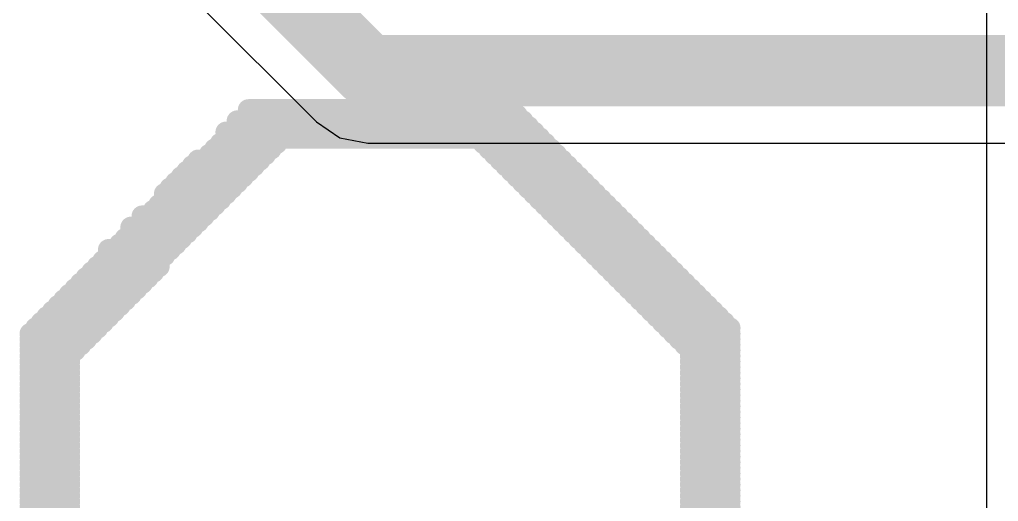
# Model space of a CAD drawing. Header units: inches. Extents: x -0.2 to 15.8, y 0 to 3.5.
# Drawn here: x 0.7622 to 0.8995, y 0.4615 to 0.5292 of the extents above; entities that cross this region are included whole.
import ezdxf

# ---------------------------------------------------------------- set-up
doc = ezdxf.new("R2010")
doc.units = ezdxf.units.IN
doc.header["$MEASUREMENT"] = 0
for name, color, linetype in [('Bottom Overlay', 54, 'Continuous'), ('Signal_2', 76, 'Continuous'), ('Top Layer', 1, 'Continuous')]:
    doc.layers.add(name, color=color, linetype=linetype)

msp = doc.modelspace()

# ---------------------------------------------------------------- linework, layer by layer
at = {"layer": 'Bottom Overlay', "const_width": 0.003}
for points in [[(0.79427, 0.51649), (0.83117, 0.51649)], [(0.7927, 0.51492), (0.79584, 0.51492)], [(0.79427, 0.5157), (0.83195, 0.5157)], [(0.8296, 0.51492), (0.83274, 0.51492)], [(0.7927, 0.51413), (0.79506, 0.51413)], [(0.83038, 0.51413), (0.83352, 0.51413)], [(0.79113, 0.51335), (0.79427, 0.51335)], [(0.79113, 0.51256), (0.79349, 0.51256)], [(0.79663, 0.51256), (0.8296, 0.51256)], [(0.79741, 0.51335), (0.82881, 0.51335)], [(0.83117, 0.51335), (0.83431, 0.51335)], [(0.83195, 0.51256), (0.83509, 0.51256)], [(0.78956, 0.51099), (0.79192, 0.51099)], [(0.79035, 0.51178), (0.7927, 0.51178)], [(0.79506, 0.51099), (0.79741, 0.51099)], [(0.79584, 0.51178), (0.7982, 0.51178)], [(0.82724, 0.51178), (0.83038, 0.51178)], [(0.82803, 0.51099), (0.83117, 0.51099)], [(0.83274, 0.51178), (0.83588, 0.51178)], [(0.83352, 0.51099), (0.83666, 0.51099)], [(0.78721, 0.50942), (0.79035, 0.50942)], [(0.78878, 0.51021), (0.79113, 0.51021)], [(0.79349, 0.50942), (0.79584, 0.50942)], [(0.79427, 0.51021), (0.79663, 0.51021)], [(0.82881, 0.51021), (0.83195, 0.51021)], [(0.8296, 0.50942), (0.83274, 0.50942)], [(0.83431, 0.51021), (0.83745, 0.51021)], [(0.83509, 0.50942), (0.83823, 0.50942)], [(0.78642, 0.50864), (0.78956, 0.50864)], [(0.7927, 0.50864), (0.79506, 0.50864)], [(0.83038, 0.50864), (0.83352, 0.50864)], [(0.83588, 0.50864), (0.83902, 0.50864)], [(0.78485, 0.50707), (0.78799, 0.50707)], [(0.78564, 0.50785), (0.78878, 0.50785)], [(0.79113, 0.50707), (0.79349, 0.50707)], [(0.79192, 0.50785), (0.79427, 0.50785)], [(0.83117, 0.50785), (0.83431, 0.50785)], [(0.83195, 0.50707), (0.83509, 0.50707)], [(0.83666, 0.50785), (0.8398, 0.50785)], [(0.83745, 0.50707), (0.84059, 0.50707)], [(0.78328, 0.5055), (0.78642, 0.5055)], [(0.78407, 0.50628), (0.78721, 0.50628)], [(0.78956, 0.5055), (0.79192, 0.5055)], [(0.79035, 0.50628), (0.7927, 0.50628)], [(0.83274, 0.50628), (0.83588, 0.50628)], [(0.83352, 0.5055), (0.83588, 0.5055)], [(0.83823, 0.50628), (0.84137, 0.50628)], [(0.83902, 0.5055), (0.84216, 0.5055)], [(0.7825, 0.50471), (0.78564, 0.50471)], [(0.7825, 0.50392), (0.78485, 0.50392)], [(0.78799, 0.50392), (0.79035, 0.50392)], [(0.78878, 0.50471), (0.79113, 0.50471)], [(0.83431, 0.50471), (0.83745, 0.50471)], [(0.83509, 0.50392), (0.83745, 0.50392)], [(0.8398, 0.50471), (0.84294, 0.50471)], [(0.84059, 0.50392), (0.84373, 0.50392)], [(0.78171, 0.50314), (0.78407, 0.50314)], [(0.78721, 0.50314), (0.78956, 0.50314)], [(0.83588, 0.50314), (0.83823, 0.50314)], [(0.84137, 0.50314), (0.84451, 0.50314)], [(0.77936, 0.50157), (0.7825, 0.50157)], [(0.78093, 0.50235), (0.78328, 0.50235)], [(0.78564, 0.50157), (0.78799, 0.50157)], [(0.78642, 0.50235), (0.78878, 0.50235)], [(0.83666, 0.50235), (0.83902, 0.50235)], [(0.83745, 0.50157), (0.8398, 0.50157)], [(0.84216, 0.50235), (0.8453, 0.50235)], [(0.84294, 0.50157), (0.84608, 0.50157)], [(0.77779, 0.5), (0.78093, 0.5)], [(0.77936, 0.50078), (0.78171, 0.50078)], [(0.78407, 0.5), (0.78642, 0.5)], [(0.78485, 0.50078), (0.78721, 0.50078)], [(0.83823, 0.50078), (0.84059, 0.50078)], [(0.83902, 0.5), (0.84137, 0.5)], [(0.84373, 0.50078), (0.84687, 0.50078)], [(0.84451, 0.5), (0.84765, 0.5)], [(0.777, 0.49843), (0.77936, 0.49843)], [(0.77779, 0.49921), (0.78014, 0.49921)], [(0.7825, 0.49843), (0.78485, 0.49843)], [(0.78328, 0.49921), (0.78564, 0.49921)], [(0.8398, 0.49921), (0.84216, 0.49921)], [(0.84059, 0.49843), (0.84294, 0.49843)], [(0.8453, 0.49921), (0.84844, 0.49921)], [(0.84608, 0.49843), (0.84922, 0.49843)], [(0.77622, 0.49764), (0.77857, 0.49764)], [(0.78171, 0.49764), (0.78407, 0.49764)], [(0.84137, 0.49764), (0.84373, 0.49764)], [(0.84687, 0.49764), (0.85001, 0.49764)], [(0.77465, 0.49686), (0.77779, 0.49686)], [(0.77465, 0.49607), (0.777, 0.49607)], [(0.78014, 0.49607), (0.7825, 0.49607)], [(0.78093, 0.49686), (0.78328, 0.49686)], [(0.84216, 0.49686), (0.84451, 0.49686)], [(0.84294, 0.49607), (0.8453, 0.49607)], [(0.84765, 0.49686), (0.85079, 0.49686)], [(0.84844, 0.49607), (0.85158, 0.49607)], [(0.77308, 0.4945), (0.77543, 0.4945)], [(0.77386, 0.49529), (0.77622, 0.49529)], [(0.77857, 0.4945), (0.78171, 0.4945)], [(0.77936, 0.49529), (0.78171, 0.49529)], [(0.84373, 0.49529), (0.84608, 0.49529)], [(0.84451, 0.4945), (0.84687, 0.4945)], [(0.84922, 0.49529), (0.85236, 0.49529)], [(0.85001, 0.4945), (0.85315, 0.4945)], [(0.77151, 0.49293), (0.77386, 0.49293)], [(0.77229, 0.49372), (0.77465, 0.49372)], [(0.777, 0.49293), (0.78014, 0.49293)], [(0.77779, 0.49372), (0.78093, 0.49372)], [(0.8453, 0.49372), (0.84765, 0.49372)], [(0.84608, 0.49293), (0.84844, 0.49293)], [(0.85079, 0.49372), (0.85393, 0.49372)], [(0.85158, 0.49293), (0.85472, 0.49293)], [(0.77072, 0.49215), (0.77308, 0.49215)], [(0.77622, 0.49215), (0.77936, 0.49215)], [(0.84687, 0.49215), (0.84922, 0.49215)], [(0.85236, 0.49215), (0.8555, 0.49215)], [(0.76915, 0.49058), (0.77151, 0.49058)], [(0.76994, 0.49136), (0.77229, 0.49136)], [(0.77465, 0.49058), (0.77779, 0.49058)], [(0.77543, 0.49136), (0.77857, 0.49136)], [(0.84765, 0.49136), (0.85001, 0.49136)], [(0.84844, 0.49058), (0.85079, 0.49058)], [(0.85315, 0.49136), (0.85629, 0.49136)], [(0.85393, 0.49058), (0.85708, 0.49058)], [(0.76758, 0.48901), (0.76994, 0.48901)], [(0.76836, 0.48979), (0.77072, 0.48979)], [(0.77308, 0.48901), (0.77622, 0.48901)], [(0.77386, 0.48979), (0.777, 0.48979)], [(0.84922, 0.48979), (0.85158, 0.48979)], [(0.85001, 0.48901), (0.85236, 0.48901)], [(0.85472, 0.48979), (0.85786, 0.48979)], [(0.8555, 0.48901), (0.85865, 0.48901)], [(0.76601, 0.48744), (0.76836, 0.48744)], [(0.76679, 0.48822), (0.76915, 0.48822)], [(0.77151, 0.48744), (0.77465, 0.48744)], [(0.77229, 0.48822), (0.77543, 0.48822)], [(0.85079, 0.48822), (0.85315, 0.48822)], [(0.85158, 0.48744), (0.85393, 0.48744)], [(0.85629, 0.48822), (0.85943, 0.48822)], [(0.85708, 0.48744), (0.86022, 0.48744)], [(0.76522, 0.48665), (0.76758, 0.48665)], [(0.77072, 0.48665), (0.77386, 0.48665)], [(0.85236, 0.48665), (0.85472, 0.48665)], [(0.85786, 0.48665), (0.861, 0.48665)], [(0.76365, 0.48508), (0.76601, 0.48508)], [(0.76444, 0.48587), (0.76679, 0.48587)], [(0.76915, 0.48508), (0.77229, 0.48508)], [(0.76994, 0.48587), (0.77308, 0.48587)], [(0.85315, 0.48587), (0.8555, 0.48587)], [(0.85393, 0.48508), (0.85629, 0.48508)], [(0.85865, 0.48587), (0.86179, 0.48587)], [(0.85943, 0.48508), (0.86179, 0.48508)], [(0.76365, 0.4843), (0.76601, 0.4843)], [(0.76365, 0.48351), (0.76601, 0.48351)], [(0.76758, 0.48351), (0.77072, 0.48351)], [(0.76836, 0.4843), (0.77151, 0.4843)], [(0.85472, 0.4843), (0.85708, 0.4843)], [(0.8555, 0.48351), (0.85786, 0.48351)], [(0.86022, 0.4843), (0.86179, 0.4843)], [(0.86022, 0.48351), (0.86179, 0.48351)], [(0.76365, 0.48273), (0.76601, 0.48273)], [(0.76365, 0.48194), (0.76601, 0.48194)], [(0.76758, 0.48273), (0.76994, 0.48273)], [(0.76758, 0.48194), (0.76915, 0.48194)], [(0.85629, 0.48273), (0.85865, 0.48273)], [(0.85629, 0.48194), (0.85865, 0.48194)], [(0.86022, 0.48273), (0.86179, 0.48273)], [(0.86022, 0.48194), (0.86179, 0.48194)], [(0.76365, 0.48116), (0.76601, 0.48116)], [(0.76758, 0.48116), (0.76915, 0.48116)], [(0.85629, 0.48116), (0.85865, 0.48116)], [(0.86022, 0.48116), (0.86179, 0.48116)], [(0.76365, 0.48037), (0.76601, 0.48037)], [(0.76365, 0.47959), (0.76601, 0.47959)], [(0.76758, 0.48037), (0.76915, 0.48037)], [(0.76758, 0.47959), (0.76915, 0.47959)], [(0.85629, 0.48037), (0.85865, 0.48037)], [(0.85629, 0.47959), (0.85865, 0.47959)], [(0.86022, 0.48037), (0.86179, 0.48037)], [(0.86022, 0.47959), (0.86179, 0.47959)], [(0.76365, 0.4788), (0.76601, 0.4788)], [(0.76365, 0.47802), (0.76601, 0.47802)], [(0.76758, 0.4788), (0.76915, 0.4788)], [(0.76758, 0.47802), (0.76915, 0.47802)], [(0.85629, 0.4788), (0.85865, 0.4788)], [(0.85629, 0.47802), (0.85865, 0.47802)], [(0.86022, 0.4788), (0.86179, 0.4788)], [(0.86022, 0.47802), (0.86179, 0.47802)], [(0.76365, 0.47723), (0.76601, 0.47723)], [(0.76365, 0.47645), (0.76601, 0.47645)], [(0.76758, 0.47723), (0.76915, 0.47723)], [(0.76758, 0.47645), (0.76915, 0.47645)], [(0.85629, 0.47723), (0.85865, 0.47723)], [(0.85629, 0.47645), (0.85865, 0.47645)], [(0.86022, 0.47723), (0.86179, 0.47723)], [(0.86022, 0.47645), (0.86179, 0.47645)], [(0.76365, 0.47566), (0.76601, 0.47566)], [(0.76758, 0.47566), (0.76915, 0.47566)], [(0.85629, 0.47566), (0.85865, 0.47566)], [(0.86022, 0.47566), (0.86179, 0.47566)], [(0.76365, 0.47488), (0.76601, 0.47488)], [(0.76365, 0.47409), (0.76601, 0.47409)], [(0.76758, 0.47488), (0.76915, 0.47488)], [(0.76758, 0.47409), (0.76915, 0.47409)], [(0.85629, 0.47488), (0.85865, 0.47488)], [(0.85629, 0.47409), (0.85865, 0.47409)], [(0.86022, 0.47488), (0.86179, 0.47488)], [(0.86022, 0.47409), (0.86179, 0.47409)], [(0.76365, 0.47331), (0.76601, 0.47331)], [(0.76365, 0.47252), (0.76601, 0.47252)], [(0.76758, 0.47331), (0.76915, 0.47331)], [(0.76758, 0.47252), (0.76915, 0.47252)], [(0.85629, 0.47331), (0.85865, 0.47331)], [(0.85629, 0.47252), (0.85865, 0.47252)], [(0.86022, 0.47331), (0.86179, 0.47331)], [(0.86022, 0.47252), (0.86179, 0.47252)], [(0.76365, 0.47174), (0.76601, 0.47174)], [(0.76365, 0.47095), (0.76601, 0.47095)], [(0.76758, 0.47174), (0.76915, 0.47174)], [(0.76758, 0.47095), (0.76915, 0.47095)], [(0.85629, 0.47174), (0.85865, 0.47174)], [(0.85629, 0.47095), (0.85865, 0.47095)], [(0.86022, 0.47174), (0.86179, 0.47174)], [(0.86022, 0.47095), (0.86179, 0.47095)], [(0.76365, 0.47017), (0.76601, 0.47017)], [(0.76758, 0.47017), (0.76915, 0.47017)], [(0.85629, 0.47017), (0.85865, 0.47017)], [(0.86022, 0.47017), (0.86179, 0.47017)], [(0.76365, 0.46938), (0.76601, 0.46938)], [(0.76365, 0.4686), (0.76601, 0.4686)], [(0.76758, 0.46938), (0.76915, 0.46938)], [(0.76758, 0.4686), (0.76915, 0.4686)], [(0.85629, 0.46938), (0.85865, 0.46938)], [(0.85629, 0.4686), (0.85865, 0.4686)], [(0.86022, 0.46938), (0.86179, 0.46938)], [(0.86022, 0.4686), (0.86179, 0.4686)], [(0.76365, 0.46781), (0.76601, 0.46781)], [(0.76365, 0.46703), (0.76601, 0.46703)], [(0.76758, 0.46781), (0.76915, 0.46781)], [(0.76758, 0.46703), (0.76915, 0.46703)], [(0.85629, 0.46781), (0.85865, 0.46781)], [(0.85629, 0.46703), (0.85865, 0.46703)], [(0.86022, 0.46781), (0.86179, 0.46781)], [(0.86022, 0.46703), (0.86179, 0.46703)], [(0.76365, 0.46624), (0.76601, 0.46624)], [(0.76365, 0.46546), (0.76522, 0.46546)], [(0.76758, 0.46624), (0.76915, 0.46624)], [(0.76758, 0.46546), (0.76915, 0.46546)], [(0.85629, 0.46624), (0.85865, 0.46624)], [(0.85629, 0.46546), (0.85865, 0.46546)], [(0.86022, 0.46624), (0.86179, 0.46624)], [(0.86022, 0.46546), (0.86179, 0.46546)], [(0.76365, 0.46467), (0.76522, 0.46467)], [(0.76758, 0.46467), (0.76915, 0.46467)], [(0.85629, 0.46467), (0.85865, 0.46467)], [(0.86022, 0.46467), (0.86179, 0.46467)], [(0.76365, 0.46389), (0.76522, 0.46389)], [(0.76365, 0.4631), (0.76522, 0.4631)], [(0.76758, 0.46389), (0.76915, 0.46389)], [(0.76758, 0.4631), (0.76915, 0.4631)], [(0.85629, 0.46389), (0.85865, 0.46389)], [(0.85629, 0.4631), (0.85865, 0.4631)], [(0.86022, 0.46389), (0.86179, 0.46389)], [(0.86022, 0.4631), (0.86179, 0.4631)], [(0.76365, 0.46232), (0.76522, 0.46232)], [(0.76365, 0.46153), (0.76522, 0.46153)], [(0.76758, 0.46232), (0.76915, 0.46232)], [(0.76758, 0.46153), (0.76915, 0.46153)], [(0.85629, 0.46232), (0.85865, 0.46232)], [(0.85629, 0.46153), (0.85865, 0.46153)], [(0.86022, 0.46232), (0.86179, 0.46232)], [(0.86022, 0.46153), (0.86179, 0.46153)], [(0.76365, 0.46075), (0.76522, 0.46075)], [(0.76758, 0.46075), (0.76915, 0.46075)], [(0.85629, 0.46075), (0.85865, 0.46075)], [(0.86022, 0.46075), (0.86179, 0.46075)]]:
    msp.add_lwpolyline(points, dxfattribs=at)
at = {"layer": 'Bottom Overlay', "const_width": 0.0015}
for points in [[(0.79352, 0.51649, 1), (0.79502, 0.51649, 1)], [(0.83042, 0.51649, 1), (0.83192, 0.51649, 1)], [(0.79195, 0.51492, 1), (0.79345, 0.51492, 1)], [(0.79352, 0.5157, 1), (0.79502, 0.5157, 1)], [(0.79509, 0.51492, 1), (0.79659, 0.51492, 1)], [(0.82885, 0.51492, 1), (0.83035, 0.51492, 1)], [(0.8312, 0.5157, 1), (0.8327, 0.5157, 1)], [(0.83199, 0.51492, 1), (0.83349, 0.51492, 1)], [(0.79195, 0.51413, 1), (0.79345, 0.51413, 1)], [(0.79431, 0.51413, 1), (0.79581, 0.51413, 1)], [(0.82963, 0.51413, 1), (0.83113, 0.51413, 1)], [(0.83277, 0.51413, 1), (0.83427, 0.51413, 1)], [(0.79038, 0.51335, 1), (0.79188, 0.51335, 1)], [(0.79038, 0.51256, 1), (0.79188, 0.51256, 1)], [(0.79274, 0.51256, 1), (0.79424, 0.51256, 1)], [(0.79352, 0.51335, 1), (0.79502, 0.51335, 1)], [(0.79588, 0.51256, 1), (0.79738, 0.51256, 1)], [(0.79666, 0.51335, 1), (0.79816, 0.51335, 1)], [(0.82806, 0.51335, 1), (0.82956, 0.51335, 1)], [(0.82885, 0.51256, 1), (0.83035, 0.51256, 1)], [(0.83042, 0.51335, 1), (0.83192, 0.51335, 1)], [(0.8312, 0.51256, 1), (0.8327, 0.51256, 1)], [(0.83356, 0.51335, 1), (0.83506, 0.51335, 1)], [(0.83434, 0.51256, 1), (0.83584, 0.51256, 1)], [(0.78881, 0.51099, 1), (0.79031, 0.51099, 1)], [(0.7896, 0.51178, 1), (0.7911, 0.51178, 1)], [(0.79117, 0.51099, 1), (0.79267, 0.51099, 1)], [(0.79195, 0.51178, 1), (0.79345, 0.51178, 1)], [(0.79431, 0.51099, 1), (0.79581, 0.51099, 1)], [(0.79509, 0.51178, 1), (0.79659, 0.51178, 1)], [(0.79666, 0.51099, 1), (0.79816, 0.51099, 1)], [(0.79745, 0.51178, 1), (0.79895, 0.51178, 1)], [(0.82649, 0.51178, 1), (0.82799, 0.51178, 1)], [(0.82728, 0.51099, 1), (0.82878, 0.51099, 1)], [(0.82963, 0.51178, 1), (0.83113, 0.51178, 1)], [(0.83042, 0.51099, 1), (0.83192, 0.51099, 1)], [(0.83199, 0.51178, 1), (0.83349, 0.51178, 1)], [(0.83277, 0.51099, 1), (0.83427, 0.51099, 1)], [(0.83513, 0.51178, 1), (0.83663, 0.51178, 1)], [(0.83591, 0.51099, 1), (0.83741, 0.51099, 1)], [(0.78646, 0.50942, 1), (0.78796, 0.50942, 1)], [(0.78803, 0.51021, 1), (0.78953, 0.51021, 1)], [(0.7896, 0.50942, 1), (0.7911, 0.50942, 1)], [(0.79038, 0.51021, 1), (0.79188, 0.51021, 1)], [(0.79274, 0.50942, 1), (0.79424, 0.50942, 1)], [(0.79352, 0.51021, 1), (0.79502, 0.51021, 1)], [(0.79509, 0.50942, 1), (0.79659, 0.50942, 1)], [(0.79588, 0.51021, 1), (0.79738, 0.51021, 1)], [(0.82806, 0.51021, 1), (0.82956, 0.51021, 1)], [(0.82885, 0.50942, 1), (0.83035, 0.50942, 1)], [(0.8312, 0.51021, 1), (0.8327, 0.51021, 1)], [(0.83199, 0.50942, 1), (0.83349, 0.50942, 1)], [(0.83356, 0.51021, 1), (0.83506, 0.51021, 1)], [(0.83434, 0.50942, 1), (0.83584, 0.50942, 1)], [(0.8367, 0.51021, 1), (0.8382, 0.51021, 1)], [(0.83748, 0.50942, 1), (0.83898, 0.50942, 1)], [(0.78567, 0.50864, 1), (0.78717, 0.50864, 1)], [(0.78881, 0.50864, 1), (0.79031, 0.50864, 1)], [(0.79195, 0.50864, 1), (0.79345, 0.50864, 1)], [(0.79431, 0.50864, 1), (0.79581, 0.50864, 1)], [(0.82963, 0.50864, 1), (0.83113, 0.50864, 1)], [(0.83277, 0.50864, 1), (0.83427, 0.50864, 1)], [(0.83513, 0.50864, 1), (0.83663, 0.50864, 1)], [(0.83827, 0.50864, 1), (0.83977, 0.50864, 1)], [(0.7841, 0.50707, 1), (0.7856, 0.50707, 1)], [(0.78489, 0.50785, 1), (0.78639, 0.50785, 1)], [(0.78724, 0.50707, 1), (0.78874, 0.50707, 1)], [(0.78803, 0.50785, 1), (0.78953, 0.50785, 1)], [(0.79038, 0.50707, 1), (0.79188, 0.50707, 1)], [(0.79117, 0.50785, 1), (0.79267, 0.50785, 1)], [(0.79274, 0.50707, 1), (0.79424, 0.50707, 1)], [(0.79352, 0.50785, 1), (0.79502, 0.50785, 1)], [(0.83042, 0.50785, 1), (0.83192, 0.50785, 1)], [(0.8312, 0.50707, 1), (0.8327, 0.50707, 1)], [(0.83356, 0.50785, 1), (0.83506, 0.50785, 1)], [(0.83434, 0.50707, 1), (0.83584, 0.50707, 1)], [(0.83591, 0.50785, 1), (0.83741, 0.50785, 1)], [(0.8367, 0.50707, 1), (0.8382, 0.50707, 1)], [(0.83905, 0.50785, 1), (0.84055, 0.50785, 1)], [(0.83984, 0.50707, 1), (0.84134, 0.50707, 1)], [(0.78253, 0.5055, 1), (0.78403, 0.5055, 1)], [(0.78332, 0.50628, 1), (0.78482, 0.50628, 1)], [(0.78567, 0.5055, 1), (0.78717, 0.5055, 1)], [(0.78646, 0.50628, 1), (0.78796, 0.50628, 1)], [(0.78881, 0.5055, 1), (0.79031, 0.5055, 1)], [(0.7896, 0.50628, 1), (0.7911, 0.50628, 1)], [(0.79117, 0.5055, 1), (0.79267, 0.5055, 1)], [(0.79195, 0.50628, 1), (0.79345, 0.50628, 1)], [(0.83199, 0.50628, 1), (0.83349, 0.50628, 1)], [(0.83277, 0.5055, 1), (0.83427, 0.5055, 1)], [(0.83513, 0.50628, 1), (0.83663, 0.50628, 1)], [(0.83513, 0.5055, 1), (0.83663, 0.5055, 1)], [(0.83748, 0.50628, 1), (0.83898, 0.50628, 1)], [(0.83827, 0.5055, 1), (0.83977, 0.5055, 1)], [(0.84062, 0.50628, 1), (0.84212, 0.50628, 1)], [(0.84141, 0.5055, 1), (0.84291, 0.5055, 1)], [(0.78175, 0.50471, 1), (0.78325, 0.50471, 1)], [(0.78175, 0.50392, 1), (0.78325, 0.50392, 1)], [(0.7841, 0.50392, 1), (0.7856, 0.50392, 1)], [(0.78489, 0.50471, 1), (0.78639, 0.50471, 1)], [(0.78724, 0.50392, 1), (0.78874, 0.50392, 1)], [(0.78803, 0.50471, 1), (0.78953, 0.50471, 1)], [(0.7896, 0.50392, 1), (0.7911, 0.50392, 1)], [(0.79038, 0.50471, 1), (0.79188, 0.50471, 1)], [(0.83356, 0.50471, 1), (0.83506, 0.50471, 1)], [(0.83434, 0.50392, 1), (0.83584, 0.50392, 1)], [(0.8367, 0.50471, 1), (0.8382, 0.50471, 1)], [(0.8367, 0.50392, 1), (0.8382, 0.50392, 1)], [(0.83905, 0.50471, 1), (0.84055, 0.50471, 1)], [(0.83984, 0.50392, 1), (0.84134, 0.50392, 1)], [(0.84219, 0.50471, 1), (0.84369, 0.50471, 1)], [(0.84298, 0.50392, 1), (0.84448, 0.50392, 1)], [(0.78096, 0.50314, 1), (0.78246, 0.50314, 1)], [(0.78332, 0.50314, 1), (0.78482, 0.50314, 1)], [(0.78646, 0.50314, 1), (0.78796, 0.50314, 1)], [(0.78881, 0.50314, 1), (0.79031, 0.50314, 1)], [(0.83513, 0.50314, 1), (0.83663, 0.50314, 1)], [(0.83748, 0.50314, 1), (0.83898, 0.50314, 1)], [(0.84062, 0.50314, 1), (0.84212, 0.50314, 1)], [(0.84376, 0.50314, 1), (0.84526, 0.50314, 1)], [(0.77861, 0.50157, 1), (0.78011, 0.50157, 1)], [(0.78018, 0.50235, 1), (0.78168, 0.50235, 1)], [(0.78175, 0.50157, 1), (0.78325, 0.50157, 1)], [(0.78253, 0.50235, 1), (0.78403, 0.50235, 1)], [(0.78489, 0.50157, 1), (0.78639, 0.50157, 1)], [(0.78567, 0.50235, 1), (0.78717, 0.50235, 1)], [(0.78724, 0.50157, 1), (0.78874, 0.50157, 1)], [(0.78803, 0.50235, 1), (0.78953, 0.50235, 1)], [(0.83591, 0.50235, 1), (0.83741, 0.50235, 1)], [(0.8367, 0.50157, 1), (0.8382, 0.50157, 1)], [(0.83827, 0.50235, 1), (0.83977, 0.50235, 1)], [(0.83905, 0.50157, 1), (0.84055, 0.50157, 1)], [(0.84141, 0.50235, 1), (0.84291, 0.50235, 1)], [(0.84219, 0.50157, 1), (0.84369, 0.50157, 1)], [(0.84455, 0.50235, 1), (0.84605, 0.50235, 1)], [(0.84533, 0.50157, 1), (0.84683, 0.50157, 1)], [(0.77704, 0.5, 1), (0.77854, 0.5, 1)], [(0.77861, 0.50078, 1), (0.78011, 0.50078, 1)], [(0.78018, 0.5, 1), (0.78168, 0.5, 1)], [(0.78096, 0.50078, 1), (0.78246, 0.50078, 1)], [(0.78332, 0.5, 1), (0.78482, 0.5, 1)], [(0.7841, 0.50078, 1), (0.7856, 0.50078, 1)], [(0.78567, 0.5, 1), (0.78717, 0.5, 1)], [(0.78646, 0.50078, 1), (0.78796, 0.50078, 1)], [(0.83748, 0.50078, 1), (0.83898, 0.50078, 1)], [(0.83827, 0.5, 1), (0.83977, 0.5, 1)], [(0.83984, 0.50078, 1), (0.84134, 0.50078, 1)], [(0.84062, 0.5, 1), (0.84212, 0.5, 1)], [(0.84298, 0.50078, 1), (0.84448, 0.50078, 1)], [(0.84376, 0.5, 1), (0.84526, 0.5, 1)], [(0.84612, 0.50078, 1), (0.84762, 0.50078, 1)], [(0.8469, 0.5, 1), (0.8484, 0.5, 1)], [(0.77625, 0.49843, 1), (0.77775, 0.49843, 1)], [(0.77704, 0.49921, 1), (0.77854, 0.49921, 1)], [(0.77861, 0.49843, 1), (0.78011, 0.49843, 1)], [(0.77939, 0.49921, 1), (0.78089, 0.49921, 1)], [(0.78175, 0.49843, 1), (0.78325, 0.49843, 1)], [(0.78253, 0.49921, 1), (0.78403, 0.49921, 1)], [(0.7841, 0.49843, 1), (0.7856, 0.49843, 1)], [(0.78489, 0.49921, 1), (0.78639, 0.49921, 1)], [(0.83905, 0.49921, 1), (0.84055, 0.49921, 1)], [(0.83984, 0.49843, 1), (0.84134, 0.49843, 1)], [(0.84141, 0.49921, 1), (0.84291, 0.49921, 1)], [(0.84219, 0.49843, 1), (0.84369, 0.49843, 1)], [(0.84455, 0.49921, 1), (0.84605, 0.49921, 1)], [(0.84533, 0.49843, 1), (0.84683, 0.49843, 1)], [(0.84769, 0.49921, 1), (0.84919, 0.49921, 1)], [(0.84847, 0.49843, 1), (0.84997, 0.49843, 1)], [(0.77547, 0.49764, 1), (0.77697, 0.49764, 1)], [(0.77782, 0.49764, 1), (0.77932, 0.49764, 1)], [(0.78096, 0.49764, 1), (0.78246, 0.49764, 1)], [(0.78332, 0.49764, 1), (0.78482, 0.49764, 1)], [(0.84062, 0.49764, 1), (0.84212, 0.49764, 1)], [(0.84298, 0.49764, 1), (0.84448, 0.49764, 1)], [(0.84612, 0.49764, 1), (0.84762, 0.49764, 1)], [(0.84926, 0.49764, 1), (0.85076, 0.49764, 1)], [(0.7739, 0.49686, 1), (0.7754, 0.49686, 1)], [(0.7739, 0.49607, 1), (0.7754, 0.49607, 1)], [(0.77625, 0.49607, 1), (0.77775, 0.49607, 1)], [(0.77704, 0.49686, 1), (0.77854, 0.49686, 1)], [(0.77939, 0.49607, 1), (0.78089, 0.49607, 1)], [(0.78018, 0.49686, 1), (0.78168, 0.49686, 1)], [(0.78175, 0.49607, 1), (0.78325, 0.49607, 1)], [(0.78253, 0.49686, 1), (0.78403, 0.49686, 1)], [(0.84141, 0.49686, 1), (0.84291, 0.49686, 1)], [(0.84219, 0.49607, 1), (0.84369, 0.49607, 1)], [(0.84376, 0.49686, 1), (0.84526, 0.49686, 1)], [(0.84455, 0.49607, 1), (0.84605, 0.49607, 1)], [(0.8469, 0.49686, 1), (0.8484, 0.49686, 1)], [(0.84769, 0.49607, 1), (0.84919, 0.49607, 1)], [(0.85004, 0.49686, 1), (0.85154, 0.49686, 1)], [(0.85083, 0.49607, 1), (0.85233, 0.49607, 1)], [(0.77233, 0.4945, 1), (0.77383, 0.4945, 1)], [(0.77311, 0.49529, 1), (0.77461, 0.49529, 1)], [(0.77468, 0.4945, 1), (0.77618, 0.4945, 1)], [(0.77547, 0.49529, 1), (0.77697, 0.49529, 1)], [(0.77782, 0.4945, 1), (0.77932, 0.4945, 1)], [(0.77861, 0.49529, 1), (0.78011, 0.49529, 1)], [(0.78096, 0.49529, 1), (0.78246, 0.49529, 1)], [(0.78096, 0.4945, 1), (0.78246, 0.4945, 1)], [(0.84298, 0.49529, 1), (0.84448, 0.49529, 1)], [(0.84376, 0.4945, 1), (0.84526, 0.4945, 1)], [(0.84533, 0.49529, 1), (0.84683, 0.49529, 1)], [(0.84612, 0.4945, 1), (0.84762, 0.4945, 1)], [(0.84847, 0.49529, 1), (0.84997, 0.49529, 1)], [(0.84926, 0.4945, 1), (0.85076, 0.4945, 1)], [(0.85161, 0.49529, 1), (0.85311, 0.49529, 1)], [(0.8524, 0.4945, 1), (0.8539, 0.4945, 1)], [(0.77076, 0.49293, 1), (0.77226, 0.49293, 1)], [(0.77154, 0.49372, 1), (0.77304, 0.49372, 1)], [(0.77311, 0.49293, 1), (0.77461, 0.49293, 1)], [(0.7739, 0.49372, 1), (0.7754, 0.49372, 1)], [(0.77625, 0.49293, 1), (0.77775, 0.49293, 1)], [(0.77704, 0.49372, 1), (0.77854, 0.49372, 1)], [(0.77939, 0.49293, 1), (0.78089, 0.49293, 1)], [(0.78018, 0.49372, 1), (0.78168, 0.49372, 1)], [(0.84455, 0.49372, 1), (0.84605, 0.49372, 1)], [(0.84533, 0.49293, 1), (0.84683, 0.49293, 1)], [(0.8469, 0.49372, 1), (0.8484, 0.49372, 1)], [(0.84769, 0.49293, 1), (0.84919, 0.49293, 1)], [(0.85004, 0.49372, 1), (0.85154, 0.49372, 1)], [(0.85083, 0.49293, 1), (0.85233, 0.49293, 1)], [(0.85318, 0.49372, 1), (0.85468, 0.49372, 1)], [(0.85397, 0.49293, 1), (0.85547, 0.49293, 1)], [(0.76997, 0.49215, 1), (0.77147, 0.49215, 1)], [(0.77233, 0.49215, 1), (0.77383, 0.49215, 1)], [(0.77547, 0.49215, 1), (0.77697, 0.49215, 1)], [(0.77861, 0.49215, 1), (0.78011, 0.49215, 1)], [(0.84612, 0.49215, 1), (0.84762, 0.49215, 1)], [(0.84847, 0.49215, 1), (0.84997, 0.49215, 1)], [(0.85161, 0.49215, 1), (0.85311, 0.49215, 1)], [(0.85476, 0.49215, 1), (0.85625, 0.49215, 1)], [(0.7684, 0.49058, 1), (0.7699, 0.49058, 1)], [(0.76919, 0.49136, 1), (0.77068, 0.49136, 1)], [(0.77076, 0.49058, 1), (0.77226, 0.49058, 1)], [(0.77154, 0.49136, 1), (0.77304, 0.49136, 1)], [(0.7739, 0.49058, 1), (0.7754, 0.49058, 1)], [(0.77468, 0.49136, 1), (0.77618, 0.49136, 1)], [(0.77704, 0.49058, 1), (0.77854, 0.49058, 1)], [(0.77782, 0.49136, 1), (0.77932, 0.49136, 1)], [(0.8469, 0.49136, 1), (0.8484, 0.49136, 1)], [(0.84769, 0.49058, 1), (0.84919, 0.49058, 1)], [(0.84926, 0.49136, 1), (0.85076, 0.49136, 1)], [(0.85004, 0.49058, 1), (0.85154, 0.49058, 1)], [(0.8524, 0.49136, 1), (0.8539, 0.49136, 1)], [(0.85318, 0.49058, 1), (0.85468, 0.49058, 1)], [(0.85554, 0.49136, 1), (0.85704, 0.49136, 1)], [(0.85633, 0.49058, 1), (0.85783, 0.49058, 1)], [(0.76683, 0.48901, 1), (0.76833, 0.48901, 1)], [(0.76761, 0.48979, 1), (0.76911, 0.48979, 1)], [(0.76919, 0.48901, 1), (0.77068, 0.48901, 1)], [(0.76997, 0.48979, 1), (0.77147, 0.48979, 1)], [(0.77233, 0.48901, 1), (0.77383, 0.48901, 1)], [(0.77311, 0.48979, 1), (0.77461, 0.48979, 1)], [(0.77547, 0.48901, 1), (0.77697, 0.48901, 1)], [(0.77625, 0.48979, 1), (0.77775, 0.48979, 1)], [(0.84847, 0.48979, 1), (0.84997, 0.48979, 1)], [(0.84926, 0.48901, 1), (0.85076, 0.48901, 1)], [(0.85083, 0.48979, 1), (0.85233, 0.48979, 1)], [(0.85161, 0.48901, 1), (0.85311, 0.48901, 1)], [(0.85397, 0.48979, 1), (0.85547, 0.48979, 1)], [(0.85476, 0.48901, 1), (0.85625, 0.48901, 1)], [(0.85711, 0.48979, 1), (0.85861, 0.48979, 1)], [(0.8579, 0.48901, 1), (0.8594, 0.48901, 1)], [(0.76526, 0.48744, 1), (0.76676, 0.48744, 1)], [(0.76604, 0.48822, 1), (0.76754, 0.48822, 1)], [(0.76761, 0.48744, 1), (0.76911, 0.48744, 1)], [(0.7684, 0.48822, 1), (0.7699, 0.48822, 1)], [(0.77076, 0.48744, 1), (0.77226, 0.48744, 1)], [(0.77154, 0.48822, 1), (0.77304, 0.48822, 1)], [(0.7739, 0.48744, 1), (0.7754, 0.48744, 1)], [(0.77468, 0.48822, 1), (0.77618, 0.48822, 1)], [(0.85004, 0.48822, 1), (0.85154, 0.48822, 1)], [(0.85083, 0.48744, 1), (0.85233, 0.48744, 1)], [(0.8524, 0.48822, 1), (0.8539, 0.48822, 1)], [(0.85318, 0.48744, 1), (0.85468, 0.48744, 1)], [(0.85554, 0.48822, 1), (0.85704, 0.48822, 1)], [(0.85633, 0.48744, 1), (0.85783, 0.48744, 1)], [(0.85868, 0.48822, 1), (0.86018, 0.48822, 1)], [(0.85947, 0.48744, 1), (0.86097, 0.48744, 1)], [(0.76447, 0.48665, 1), (0.76597, 0.48665, 1)], [(0.76683, 0.48665, 1), (0.76833, 0.48665, 1)], [(0.76997, 0.48665, 1), (0.77147, 0.48665, 1)], [(0.77311, 0.48665, 1), (0.77461, 0.48665, 1)], [(0.85161, 0.48665, 1), (0.85311, 0.48665, 1)], [(0.85397, 0.48665, 1), (0.85547, 0.48665, 1)], [(0.85711, 0.48665, 1), (0.85861, 0.48665, 1)], [(0.86025, 0.48665, 1), (0.86175, 0.48665, 1)], [(0.7629, 0.48508, 1), (0.7644, 0.48508, 1)], [(0.76369, 0.48587, 1), (0.76519, 0.48587, 1)], [(0.76526, 0.48508, 1), (0.76676, 0.48508, 1)], [(0.76604, 0.48587, 1), (0.76754, 0.48587, 1)], [(0.7684, 0.48508, 1), (0.7699, 0.48508, 1)], [(0.76919, 0.48587, 1), (0.77068, 0.48587, 1)], [(0.77154, 0.48508, 1), (0.77304, 0.48508, 1)], [(0.77233, 0.48587, 1), (0.77383, 0.48587, 1)], [(0.8524, 0.48587, 1), (0.8539, 0.48587, 1)], [(0.85318, 0.48508, 1), (0.85468, 0.48508, 1)], [(0.85476, 0.48587, 1), (0.85625, 0.48587, 1)], [(0.85554, 0.48508, 1), (0.85704, 0.48508, 1)], [(0.8579, 0.48587, 1), (0.8594, 0.48587, 1)], [(0.85868, 0.48508, 1), (0.86018, 0.48508, 1)], [(0.86104, 0.48587, 1), (0.86254, 0.48587, 1)], [(0.86104, 0.48508, 1), (0.86254, 0.48508, 1)], [(0.7629, 0.4843, 1), (0.7644, 0.4843, 1)], [(0.7629, 0.48351, 1), (0.7644, 0.48351, 1)], [(0.76526, 0.4843, 1), (0.76676, 0.4843, 1)], [(0.76526, 0.48351, 1), (0.76676, 0.48351, 1)], [(0.76683, 0.48351, 1), (0.76833, 0.48351, 1)], [(0.76761, 0.4843, 1), (0.76911, 0.4843, 1)], [(0.76997, 0.48351, 1), (0.77147, 0.48351, 1)], [(0.77076, 0.4843, 1), (0.77226, 0.4843, 1)], [(0.85397, 0.4843, 1), (0.85547, 0.4843, 1)], [(0.85476, 0.48351, 1), (0.85625, 0.48351, 1)], [(0.85633, 0.4843, 1), (0.85783, 0.4843, 1)], [(0.85711, 0.48351, 1), (0.85861, 0.48351, 1)], [(0.85947, 0.4843, 1), (0.86097, 0.4843, 1)], [(0.85947, 0.48351, 1), (0.86097, 0.48351, 1)], [(0.86104, 0.4843, 1), (0.86254, 0.4843, 1)], [(0.86104, 0.48351, 1), (0.86254, 0.48351, 1)], [(0.7629, 0.48273, 1), (0.7644, 0.48273, 1)], [(0.7629, 0.48194, 1), (0.7644, 0.48194, 1)], [(0.76526, 0.48273, 1), (0.76676, 0.48273, 1)], [(0.76526, 0.48194, 1), (0.76676, 0.48194, 1)], [(0.76683, 0.48273, 1), (0.76833, 0.48273, 1)], [(0.76683, 0.48194, 1), (0.76833, 0.48194, 1)], [(0.7684, 0.48194, 1), (0.7699, 0.48194, 1)], [(0.76919, 0.48273, 1), (0.77068, 0.48273, 1)], [(0.85554, 0.48273, 1), (0.85704, 0.48273, 1)], [(0.85554, 0.48194, 1), (0.85704, 0.48194, 1)], [(0.8579, 0.48273, 1), (0.8594, 0.48273, 1)], [(0.8579, 0.48194, 1), (0.8594, 0.48194, 1)], [(0.85947, 0.48273, 1), (0.86097, 0.48273, 1)], [(0.85947, 0.48194, 1), (0.86097, 0.48194, 1)], [(0.86104, 0.48273, 1), (0.86254, 0.48273, 1)], [(0.86104, 0.48194, 1), (0.86254, 0.48194, 1)], [(0.7629, 0.48116, 1), (0.7644, 0.48116, 1)], [(0.76526, 0.48116, 1), (0.76676, 0.48116, 1)], [(0.76683, 0.48116, 1), (0.76833, 0.48116, 1)], [(0.7684, 0.48116, 1), (0.7699, 0.48116, 1)], [(0.85554, 0.48116, 1), (0.85704, 0.48116, 1)], [(0.8579, 0.48116, 1), (0.8594, 0.48116, 1)], [(0.85947, 0.48116, 1), (0.86097, 0.48116, 1)], [(0.86104, 0.48116, 1), (0.86254, 0.48116, 1)], [(0.7629, 0.48037, 1), (0.7644, 0.48037, 1)], [(0.7629, 0.47959, 1), (0.7644, 0.47959, 1)], [(0.76526, 0.48037, 1), (0.76676, 0.48037, 1)], [(0.76526, 0.47959, 1), (0.76676, 0.47959, 1)], [(0.76683, 0.48037, 1), (0.76833, 0.48037, 1)], [(0.76683, 0.47959, 1), (0.76833, 0.47959, 1)], [(0.7684, 0.48037, 1), (0.7699, 0.48037, 1)], [(0.7684, 0.47959, 1), (0.7699, 0.47959, 1)], [(0.85554, 0.48037, 1), (0.85704, 0.48037, 1)], [(0.85554, 0.47959, 1), (0.85704, 0.47959, 1)], [(0.8579, 0.48037, 1), (0.8594, 0.48037, 1)], [(0.8579, 0.47959, 1), (0.8594, 0.47959, 1)], [(0.85947, 0.48037, 1), (0.86097, 0.48037, 1)], [(0.85947, 0.47959, 1), (0.86097, 0.47959, 1)], [(0.86104, 0.48037, 1), (0.86254, 0.48037, 1)], [(0.86104, 0.47959, 1), (0.86254, 0.47959, 1)], [(0.7629, 0.4788, 1), (0.7644, 0.4788, 1)], [(0.7629, 0.47802, 1), (0.7644, 0.47802, 1)], [(0.76526, 0.4788, 1), (0.76676, 0.4788, 1)], [(0.76526, 0.47802, 1), (0.76676, 0.47802, 1)], [(0.76683, 0.4788, 1), (0.76833, 0.4788, 1)], [(0.76683, 0.47802, 1), (0.76833, 0.47802, 1)], [(0.7684, 0.4788, 1), (0.7699, 0.4788, 1)], [(0.7684, 0.47802, 1), (0.7699, 0.47802, 1)], [(0.85554, 0.4788, 1), (0.85704, 0.4788, 1)], [(0.85554, 0.47802, 1), (0.85704, 0.47802, 1)], [(0.8579, 0.4788, 1), (0.8594, 0.4788, 1)], [(0.8579, 0.47802, 1), (0.8594, 0.47802, 1)], [(0.85947, 0.4788, 1), (0.86097, 0.4788, 1)], [(0.85947, 0.47802, 1), (0.86097, 0.47802, 1)], [(0.86104, 0.4788, 1), (0.86254, 0.4788, 1)], [(0.86104, 0.47802, 1), (0.86254, 0.47802, 1)], [(0.7629, 0.47723, 1), (0.7644, 0.47723, 1)], [(0.7629, 0.47645, 1), (0.7644, 0.47645, 1)], [(0.76526, 0.47723, 1), (0.76676, 0.47723, 1)], [(0.76526, 0.47645, 1), (0.76676, 0.47645, 1)], [(0.76683, 0.47723, 1), (0.76833, 0.47723, 1)], [(0.76683, 0.47645, 1), (0.76833, 0.47645, 1)], [(0.7684, 0.47723, 1), (0.7699, 0.47723, 1)], [(0.7684, 0.47645, 1), (0.7699, 0.47645, 1)], [(0.85554, 0.47723, 1), (0.85704, 0.47723, 1)], [(0.85554, 0.47645, 1), (0.85704, 0.47645, 1)], [(0.8579, 0.47723, 1), (0.8594, 0.47723, 1)], [(0.8579, 0.47645, 1), (0.8594, 0.47645, 1)], [(0.85947, 0.47723, 1), (0.86097, 0.47723, 1)], [(0.85947, 0.47645, 1), (0.86097, 0.47645, 1)], [(0.86104, 0.47723, 1), (0.86254, 0.47723, 1)], [(0.86104, 0.47645, 1), (0.86254, 0.47645, 1)], [(0.7629, 0.47566, 1), (0.7644, 0.47566, 1)], [(0.76526, 0.47566, 1), (0.76676, 0.47566, 1)], [(0.76683, 0.47566, 1), (0.76833, 0.47566, 1)], [(0.7684, 0.47566, 1), (0.7699, 0.47566, 1)], [(0.85554, 0.47566, 1), (0.85704, 0.47566, 1)], [(0.8579, 0.47566, 1), (0.8594, 0.47566, 1)], [(0.85947, 0.47566, 1), (0.86097, 0.47566, 1)], [(0.86104, 0.47566, 1), (0.86254, 0.47566, 1)], [(0.7629, 0.47488, 1), (0.7644, 0.47488, 1)], [(0.7629, 0.47409, 1), (0.7644, 0.47409, 1)], [(0.76526, 0.47488, 1), (0.76676, 0.47488, 1)], [(0.76526, 0.47409, 1), (0.76676, 0.47409, 1)], [(0.76683, 0.47488, 1), (0.76833, 0.47488, 1)], [(0.76683, 0.47409, 1), (0.76833, 0.47409, 1)], [(0.7684, 0.47488, 1), (0.7699, 0.47488, 1)], [(0.7684, 0.47409, 1), (0.7699, 0.47409, 1)], [(0.85554, 0.47488, 1), (0.85704, 0.47488, 1)], [(0.85554, 0.47409, 1), (0.85704, 0.47409, 1)], [(0.8579, 0.47488, 1), (0.8594, 0.47488, 1)], [(0.8579, 0.47409, 1), (0.8594, 0.47409, 1)], [(0.85947, 0.47488, 1), (0.86097, 0.47488, 1)], [(0.85947, 0.47409, 1), (0.86097, 0.47409, 1)], [(0.86104, 0.47488, 1), (0.86254, 0.47488, 1)], [(0.86104, 0.47409, 1), (0.86254, 0.47409, 1)], [(0.7629, 0.47331, 1), (0.7644, 0.47331, 1)], [(0.7629, 0.47252, 1), (0.7644, 0.47252, 1)], [(0.76526, 0.47331, 1), (0.76676, 0.47331, 1)], [(0.76526, 0.47252, 1), (0.76676, 0.47252, 1)], [(0.76683, 0.47331, 1), (0.76833, 0.47331, 1)], [(0.76683, 0.47252, 1), (0.76833, 0.47252, 1)], [(0.7684, 0.47331, 1), (0.7699, 0.47331, 1)], [(0.7684, 0.47252, 1), (0.7699, 0.47252, 1)], [(0.85554, 0.47331, 1), (0.85704, 0.47331, 1)], [(0.85554, 0.47252, 1), (0.85704, 0.47252, 1)], [(0.8579, 0.47331, 1), (0.8594, 0.47331, 1)], [(0.8579, 0.47252, 1), (0.8594, 0.47252, 1)], [(0.85947, 0.47331, 1), (0.86097, 0.47331, 1)], [(0.85947, 0.47252, 1), (0.86097, 0.47252, 1)], [(0.86104, 0.47331, 1), (0.86254, 0.47331, 1)], [(0.86104, 0.47252, 1), (0.86254, 0.47252, 1)], [(0.7629, 0.47174, 1), (0.7644, 0.47174, 1)], [(0.7629, 0.47095, 1), (0.7644, 0.47095, 1)], [(0.76526, 0.47174, 1), (0.76676, 0.47174, 1)], [(0.76526, 0.47095, 1), (0.76676, 0.47095, 1)], [(0.76683, 0.47174, 1), (0.76833, 0.47174, 1)], [(0.76683, 0.47095, 1), (0.76833, 0.47095, 1)], [(0.7684, 0.47174, 1), (0.7699, 0.47174, 1)], [(0.7684, 0.47095, 1), (0.7699, 0.47095, 1)], [(0.85554, 0.47174, 1), (0.85704, 0.47174, 1)], [(0.85554, 0.47095, 1), (0.85704, 0.47095, 1)], [(0.8579, 0.47174, 1), (0.8594, 0.47174, 1)], [(0.8579, 0.47095, 1), (0.8594, 0.47095, 1)], [(0.85947, 0.47174, 1), (0.86097, 0.47174, 1)], [(0.85947, 0.47095, 1), (0.86097, 0.47095, 1)], [(0.86104, 0.47174, 1), (0.86254, 0.47174, 1)], [(0.86104, 0.47095, 1), (0.86254, 0.47095, 1)], [(0.7629, 0.47017, 1), (0.7644, 0.47017, 1)], [(0.76526, 0.47017, 1), (0.76676, 0.47017, 1)], [(0.76683, 0.47017, 1), (0.76833, 0.47017, 1)], [(0.7684, 0.47017, 1), (0.7699, 0.47017, 1)], [(0.85554, 0.47017, 1), (0.85704, 0.47017, 1)], [(0.8579, 0.47017, 1), (0.8594, 0.47017, 1)], [(0.85947, 0.47017, 1), (0.86097, 0.47017, 1)], [(0.86104, 0.47017, 1), (0.86254, 0.47017, 1)], [(0.7629, 0.46938, 1), (0.7644, 0.46938, 1)], [(0.7629, 0.4686, 1), (0.7644, 0.4686, 1)], [(0.76526, 0.46938, 1), (0.76676, 0.46938, 1)], [(0.76526, 0.4686, 1), (0.76676, 0.4686, 1)], [(0.76683, 0.46938, 1), (0.76833, 0.46938, 1)], [(0.76683, 0.4686, 1), (0.76833, 0.4686, 1)], [(0.7684, 0.46938, 1), (0.7699, 0.46938, 1)], [(0.7684, 0.4686, 1), (0.7699, 0.4686, 1)], [(0.85554, 0.46938, 1), (0.85704, 0.46938, 1)], [(0.85554, 0.4686, 1), (0.85704, 0.4686, 1)], [(0.8579, 0.46938, 1), (0.8594, 0.46938, 1)], [(0.8579, 0.4686, 1), (0.8594, 0.4686, 1)], [(0.85947, 0.46938, 1), (0.86097, 0.46938, 1)], [(0.85947, 0.4686, 1), (0.86097, 0.4686, 1)], [(0.86104, 0.46938, 1), (0.86254, 0.46938, 1)], [(0.86104, 0.4686, 1), (0.86254, 0.4686, 1)], [(0.7629, 0.46781, 1), (0.7644, 0.46781, 1)], [(0.7629, 0.46703, 1), (0.7644, 0.46703, 1)], [(0.76526, 0.46781, 1), (0.76676, 0.46781, 1)], [(0.76526, 0.46703, 1), (0.76676, 0.46703, 1)], [(0.76683, 0.46781, 1), (0.76833, 0.46781, 1)], [(0.76683, 0.46703, 1), (0.76833, 0.46703, 1)], [(0.7684, 0.46781, 1), (0.7699, 0.46781, 1)], [(0.7684, 0.46703, 1), (0.7699, 0.46703, 1)], [(0.85554, 0.46781, 1), (0.85704, 0.46781, 1)], [(0.85554, 0.46703, 1), (0.85704, 0.46703, 1)], [(0.8579, 0.46781, 1), (0.8594, 0.46781, 1)], [(0.8579, 0.46703, 1), (0.8594, 0.46703, 1)], [(0.85947, 0.46781, 1), (0.86097, 0.46781, 1)], [(0.85947, 0.46703, 1), (0.86097, 0.46703, 1)], [(0.86104, 0.46781, 1), (0.86254, 0.46781, 1)], [(0.86104, 0.46703, 1), (0.86254, 0.46703, 1)], [(0.7629, 0.46624, 1), (0.7644, 0.46624, 1)], [(0.7629, 0.46546, 1), (0.7644, 0.46546, 1)], [(0.76447, 0.46546, 1), (0.76597, 0.46546, 1)], [(0.76526, 0.46624, 1), (0.76676, 0.46624, 1)], [(0.76683, 0.46624, 1), (0.76833, 0.46624, 1)], [(0.76683, 0.46546, 1), (0.76833, 0.46546, 1)], [(0.7684, 0.46624, 1), (0.7699, 0.46624, 1)], [(0.7684, 0.46546, 1), (0.7699, 0.46546, 1)], [(0.85554, 0.46624, 1), (0.85704, 0.46624, 1)], [(0.85554, 0.46546, 1), (0.85704, 0.46546, 1)], [(0.8579, 0.46624, 1), (0.8594, 0.46624, 1)], [(0.8579, 0.46546, 1), (0.8594, 0.46546, 1)], [(0.85947, 0.46624, 1), (0.86097, 0.46624, 1)], [(0.85947, 0.46546, 1), (0.86097, 0.46546, 1)], [(0.86104, 0.46624, 1), (0.86254, 0.46624, 1)], [(0.86104, 0.46546, 1), (0.86254, 0.46546, 1)], [(0.7629, 0.46467, 1), (0.7644, 0.46467, 1)], [(0.76447, 0.46467, 1), (0.76597, 0.46467, 1)], [(0.76683, 0.46467, 1), (0.76833, 0.46467, 1)], [(0.7684, 0.46467, 1), (0.7699, 0.46467, 1)], [(0.85554, 0.46467, 1), (0.85704, 0.46467, 1)], [(0.8579, 0.46467, 1), (0.8594, 0.46467, 1)], [(0.85947, 0.46467, 1), (0.86097, 0.46467, 1)], [(0.86104, 0.46467, 1), (0.86254, 0.46467, 1)], [(0.7629, 0.46389, 1), (0.7644, 0.46389, 1)], [(0.7629, 0.4631, 1), (0.7644, 0.4631, 1)], [(0.76447, 0.46389, 1), (0.76597, 0.46389, 1)], [(0.76447, 0.4631, 1), (0.76597, 0.4631, 1)], [(0.76683, 0.46389, 1), (0.76833, 0.46389, 1)], [(0.76683, 0.4631, 1), (0.76833, 0.4631, 1)], [(0.7684, 0.46389, 1), (0.7699, 0.46389, 1)], [(0.7684, 0.4631, 1), (0.7699, 0.4631, 1)], [(0.85554, 0.46389, 1), (0.85704, 0.46389, 1)], [(0.85554, 0.4631, 1), (0.85704, 0.4631, 1)], [(0.8579, 0.46389, 1), (0.8594, 0.46389, 1)], [(0.8579, 0.4631, 1), (0.8594, 0.4631, 1)], [(0.85947, 0.46389, 1), (0.86097, 0.46389, 1)], [(0.85947, 0.4631, 1), (0.86097, 0.4631, 1)], [(0.86104, 0.46389, 1), (0.86254, 0.46389, 1)], [(0.86104, 0.4631, 1), (0.86254, 0.4631, 1)], [(0.7629, 0.46232, 1), (0.7644, 0.46232, 1)], [(0.7629, 0.46153, 1), (0.7644, 0.46153, 1)], [(0.76447, 0.46232, 1), (0.76597, 0.46232, 1)], [(0.76447, 0.46153, 1), (0.76597, 0.46153, 1)], [(0.76683, 0.46232, 1), (0.76833, 0.46232, 1)], [(0.76683, 0.46153, 1), (0.76833, 0.46153, 1)], [(0.7684, 0.46232, 1), (0.7699, 0.46232, 1)], [(0.7684, 0.46153, 1), (0.7699, 0.46153, 1)], [(0.85554, 0.46232, 1), (0.85704, 0.46232, 1)], [(0.85554, 0.46153, 1), (0.85704, 0.46153, 1)], [(0.8579, 0.46232, 1), (0.8594, 0.46232, 1)], [(0.8579, 0.46153, 1), (0.8594, 0.46153, 1)], [(0.85947, 0.46232, 1), (0.86097, 0.46232, 1)], [(0.85947, 0.46153, 1), (0.86097, 0.46153, 1)], [(0.86104, 0.46232, 1), (0.86254, 0.46232, 1)], [(0.86104, 0.46153, 1), (0.86254, 0.46153, 1)], [(0.7629, 0.46075, 1), (0.7644, 0.46075, 1)], [(0.76447, 0.46075, 1), (0.76597, 0.46075, 1)], [(0.76683, 0.46075, 1), (0.76833, 0.46075, 1)], [(0.7684, 0.46075, 1), (0.7699, 0.46075, 1)], [(0.85554, 0.46075, 1), (0.85704, 0.46075, 1)], [(0.8579, 0.46075, 1), (0.8594, 0.46075, 1)], [(0.85947, 0.46075, 1), (0.86097, 0.46075, 1)], [(0.86104, 0.46075, 1), (0.86254, 0.46075, 1)]]:
    msp.add_lwpolyline(points, format="xyb", close=True, dxfattribs=at)
at = {"layer": 'Signal_2'}
msp.add_line((0.8978, 0.55377), (0.8978, 0.29822), dxfattribs=at)
at = {"layer": 'Top Layer'}
for p, q in [((0.78726, 0.53132), (0.80379, 0.51479)), ((0.80379, 0.51479), (0.8071, 0.51258)), ((0.8071, 0.51258), (0.811, 0.5118)), ((0.811, 0.5118), (1.148, 0.5118))]:
    msp.add_line(p, q, dxfattribs=at)
at = {"layer": 'Top Layer', "const_width": 0.01}
for points in [[(0.79447, 0.53853), (0.811, 0.522)], [(0.811, 0.522), (1.148, 0.522)]]:
    msp.add_lwpolyline(points, dxfattribs=at)
at = {"layer": 'Top Layer', "const_width": 0.005}
msp.add_lwpolyline([(0.8085, 0.522, 1), (0.8135, 0.522, 1)], format="xyb", close=True, dxfattribs=at)
msp.add_lwpolyline([(0.8085, 0.522, 1), (0.8135, 0.522, 1)], format="xyb", close=True, dxfattribs=at)

doc.saveas('drawing.dxf')
